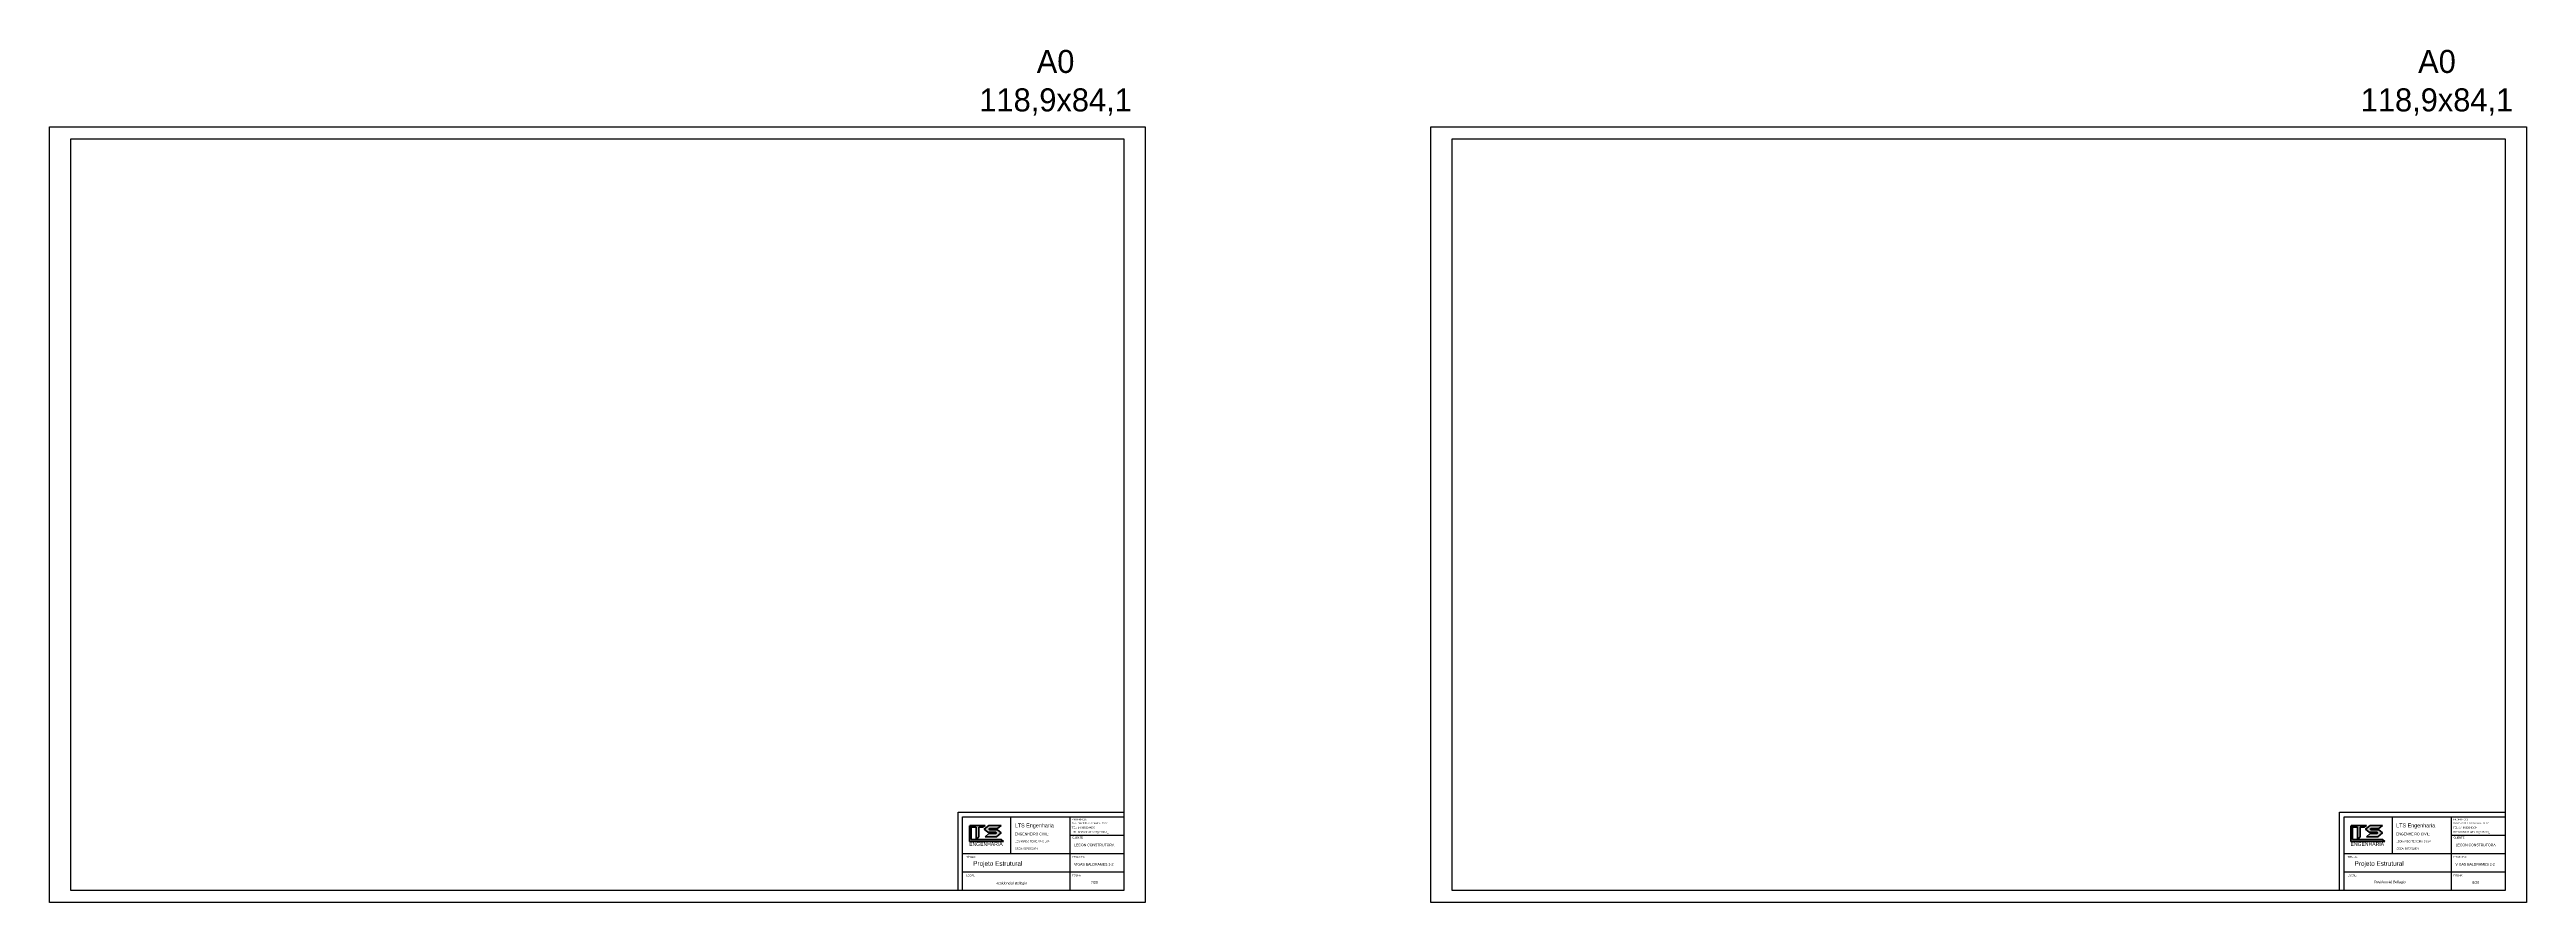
# Model space of a CAD drawing. Header units: millimetres. Extents: x -34 to 951, y -76 to 463.
# Drawn here: x 682.2 to 951, y -76.3 to 16.2 of the extents above; entities that cross this region are included whole.
import ezdxf

# ---------------------------------------------------------------- set-up
doc = ezdxf.new("R2010")
doc.units = ezdxf.units.MM
doc.header["$MEASUREMENT"] = 0

msp = doc.modelspace()

# ---------------------------------------------------------------- hatches: boundary and pattern name
h = msp.add_hatch(color=7)
h.dxf.hatch_style = 1
h.paths.add_polyline_path([(782.231, -68.1635), (782.0634, -68.0294), (782.0634, -69.7049), (785.7496, -69.7049), (785.4983, -69.5039), (782.231, -69.5039)])
h.paths.add_polyline_path([(783.0603, -68.1758), (783.4959, -68.1758), (783.7473, -67.9747), (783.6635, -67.9747), (782.1052, -67.9747), (782.3566, -68.1758), (782.7922, -68.1758), (782.7922, -69.4652), (783.0603, -69.1971)])
h.paths.add_polyline_path([(784.2526, -68.4575), (784.1517, -68.3768), (784.2526, -68.2961), (785.0965, -68.2961), (785.4983, -67.9747), (784.1517, -67.9747), (783.6491, -68.3768), (784.0508, -68.6983), (784.8947, -68.6983), (784.9956, -68.779), (784.8947, -68.8597), (784.1691, -68.8597), (783.7473, -69.1971), (784.9756, -69.1971), (785.4983, -68.779), (785.0965, -68.4575)])
h = msp.add_hatch(color=7)
h.dxf.hatch_style = 1
h.paths.add_polyline_path([(932.1594, -68.1635), (931.9918, -68.0294), (931.9918, -69.7049), (935.678, -69.7049), (935.4267, -69.5039), (932.1594, -69.5039)])
h.paths.add_polyline_path([(932.9887, -68.1758), (933.4243, -68.1758), (933.6757, -67.9747), (933.5919, -67.9747), (932.0337, -67.9747), (932.285, -68.1758), (932.7206, -68.1758), (932.7206, -69.4652), (932.9887, -69.1971)])
h.paths.add_polyline_path([(934.181, -68.4575), (934.0801, -68.3768), (934.181, -68.2961), (935.0249, -68.2961), (935.4267, -67.9747), (934.0801, -67.9747), (933.5775, -68.3768), (933.9793, -68.6983), (934.8231, -68.6983), (934.924, -68.779), (934.8231, -68.8597), (934.0975, -68.8597), (933.6757, -69.1971), (934.904, -69.1971), (935.4267, -68.779), (935.0249, -68.4575)])

# ---------------------------------------------------------------- linework, layer by layer
at = {"color": 7}
for p, q in [((682.2142, 7.7775), (801.1142, 7.7775)), ((682.2142, -76.3225), (682.2142, 7.7775)), ((684.5142, 6.4775), (798.8142, 6.4775)), ((684.5142, -75.0225), (684.5142, 6.4775)), ((798.8142, 6.4775), (798.8142, -75.0225)), ((801.1142, 7.7775), (801.1142, -76.3225)), ((832.1426, 7.7775), (951.0426, 7.7775)), ((832.1426, -76.3225), (832.1426, 7.7775)), ((834.4426, 6.4775), (948.7426, 6.4775)), ((834.4426, -75.0225), (834.4426, 6.4775)), ((948.7426, 6.4775), (948.7426, -75.0225)), ((951.0426, 7.7775), (951.0426, -76.3225)), ((780.8142, -66.5225), (798.8142, -66.5225)), ((780.8142, -67.0225), (780.8142, -66.5225)), ((780.8142, -75.0225), (780.8142, -67.0225)), ((781.3142, -75.0225), (781.3142, -67.0225)), ((781.3142, -67.0225), (798.8142, -67.0225)), ((786.5642, -71.0225), (786.5642, -67.0225)), ((792.9481, -67.0225), (792.9481, -75.0225)), ((798.8142, -67.0225), (798.8142, -75.0225)), ((930.7426, -66.5225), (948.7426, -66.5225)), ((930.7426, -67.0225), (930.7426, -66.5225)), ((930.7426, -75.0225), (930.7426, -67.0225)), ((931.2426, -75.0225), (931.2426, -67.0225)), ((931.2426, -67.0225), (948.7426, -67.0225)), ((936.4926, -71.0225), (936.4926, -67.0225)), ((942.8765, -67.0225), (942.8765, -75.0225)), ((948.7426, -67.0225), (948.7426, -75.0225)), ((782.0634, -68.0294), (782.0634, -69.7049)), ((782.231, -68.1635), (782.0634, -68.0294)), ((782.0634, -68.0294), (782.0634, -69.7049)), ((782.0634, -69.7049), (785.7496, -69.7049)), ((782.1052, -67.9747), (782.3566, -68.1758)), ((783.7473, -67.9747), (782.1052, -67.9747)), ((782.231, -69.5039), (782.231, -68.1635)), ((785.4983, -69.5039), (782.231, -69.5039)), ((782.3566, -68.1758), (782.7922, -68.1758)), ((782.7922, -68.1758), (782.7922, -69.4652)), ((782.7922, -69.4652), (783.0603, -69.1971)), ((783.0603, -69.1971), (783.0603, -68.1758)), ((783.0603, -68.1758), (783.4959, -68.1758)), ((783.4959, -68.1758), (783.7473, -67.9747)), ((784.1517, -67.9747), (783.6491, -68.3768)), ((783.6491, -68.3768), (784.0508, -68.6983)), ((784.1691, -68.8597), (783.7473, -69.1971)), ((783.7473, -69.1971), (784.9756, -69.1971)), ((784.0508, -68.6983), (784.8947, -68.6983)), ((785.4983, -67.9747), (784.1517, -67.9747)), ((784.1517, -68.3768), (784.2526, -68.2961)), ((784.2526, -68.4575), (784.1517, -68.3768)), ((784.8947, -68.8597), (784.1691, -68.8597)), ((784.2526, -68.2961), (785.0965, -68.2961)), ((785.0965, -68.4575), (784.2526, -68.4575)), ((784.8947, -68.6983), (784.9956, -68.779)), ((784.9956, -68.779), (784.8947, -68.8597)), ((784.9756, -69.1971), (785.4983, -68.779)), ((785.0965, -68.2961), (785.4983, -67.9747)), ((785.4983, -68.779), (785.0965, -68.4575)), ((785.7496, -69.7049), (785.4983, -69.5039)), ((792.9481, -69.0225), (798.8142, -69.0225)), ((931.9918, -68.0294), (931.9918, -69.7049)), ((932.1594, -68.1635), (931.9918, -68.0294)), ((931.9918, -68.0294), (931.9918, -69.7049)), ((931.9918, -69.7049), (935.678, -69.7049)), ((932.0337, -67.9747), (932.285, -68.1758)), ((933.6757, -67.9747), (932.0337, -67.9747)), ((932.1594, -69.5039), (932.1594, -68.1635)), ((935.4267, -69.5039), (932.1594, -69.5039)), ((932.285, -68.1758), (932.7206, -68.1758)), ((932.7206, -68.1758), (932.7206, -69.4652)), ((932.7206, -69.4652), (932.9887, -69.1971)), ((932.9887, -69.1971), (932.9887, -68.1758)), ((932.9887, -68.1758), (933.4243, -68.1758)), ((933.4243, -68.1758), (933.6757, -67.9747)), ((934.0801, -67.9747), (933.5775, -68.3768)), ((933.5775, -68.3768), (933.9793, -68.6983)), ((934.0975, -68.8597), (933.6757, -69.1971)), ((933.6757, -69.1971), (934.904, -69.1971)), ((933.9793, -68.6983), (934.8231, -68.6983)), ((935.4267, -67.9747), (934.0801, -67.9747)), ((934.0801, -68.3768), (934.181, -68.2961)), ((934.181, -68.4575), (934.0801, -68.3768)), ((934.8231, -68.8597), (934.0975, -68.8597)), ((934.181, -68.2961), (935.0249, -68.2961)), ((935.0249, -68.4575), (934.181, -68.4575)), ((934.8231, -68.6983), (934.924, -68.779)), ((934.924, -68.779), (934.8231, -68.8597)), ((934.904, -69.1971), (935.4267, -68.779)), ((935.0249, -68.2961), (935.4267, -67.9747)), ((935.4267, -68.779), (935.0249, -68.4575)), ((935.678, -69.7049), (935.4267, -69.5039)), ((942.8765, -69.0225), (948.7426, -69.0225)), ((781.3142, -71.0225), (798.8142, -71.0225)), ((931.2426, -71.0225), (948.7426, -71.0225)), ((798.8142, -75.0225), (684.5142, -75.0225)), ((781.3142, -73.0225), (798.8142, -73.0225)), ((798.8142, -75.0225), (781.3142, -75.0225)), ((798.8142, -75.0225), (781.3142, -75.0225)), ((948.7426, -75.0225), (834.4426, -75.0225)), ((931.2426, -73.0225), (948.7426, -73.0225)), ((948.7426, -75.0225), (931.2426, -75.0225)), ((948.7426, -75.0225), (931.2426, -75.0225)), ((801.1142, -76.3225), (682.2142, -76.3225)), ((951.0426, -76.3225), (832.1426, -76.3225))]:
    msp.add_line(p, q, dxfattribs=at)
for points in [[(782.231, -69.5039), (785.4983, -69.5039), (785.7496, -69.7049), (782.0634, -69.7049), (782.0634, -68.0294), (782.231, -68.1635)], [(782.0634, -69.7049), (785.7496, -69.7049), (785.4983, -69.5039), (782.231, -69.5039), (782.231, -68.1635), (782.0634, -68.0294)], [(782.7922, -68.1758), (782.3566, -68.1758), (782.1052, -67.9747), (783.6635, -67.9747), (783.7473, -67.9747), (783.4959, -68.1758), (783.0603, -68.1758), (783.0603, -69.1971), (782.7922, -69.4652)], [(782.3566, -68.1758), (782.7922, -68.1758), (782.7922, -69.4652), (783.0603, -69.1971), (783.0603, -68.1758), (783.4959, -68.1758), (783.7473, -67.9747), (782.1052, -67.9747)], [(784.1517, -68.3768), (784.2526, -68.2961), (785.0965, -68.2961), (785.4983, -67.9747), (784.1517, -67.9747), (783.6491, -68.3768), (784.0508, -68.6983), (784.8947, -68.6983), (784.9956, -68.779), (784.8947, -68.8597), (784.1691, -68.8597), (783.7473, -69.1971), (784.9756, -69.1971), (785.4983, -68.779), (785.0965, -68.4575), (784.2526, -68.4575), (785.0965, -68.4575), (785.4983, -68.779), (784.9756, -69.1971), (783.7473, -69.1971), (784.1691, -68.8597), (784.8947, -68.8597), (784.9956, -68.779), (784.8947, -68.6983), (784.0508, -68.6983), (783.6491, -68.3768), (784.1517, -67.9747), (785.4983, -67.9747), (785.0965, -68.2961), (784.2526, -68.2961), (784.1517, -68.3768), (784.2526, -68.4575)], [(932.1594, -69.5039), (935.4267, -69.5039), (935.678, -69.7049), (931.9918, -69.7049), (931.9918, -68.0294), (932.1594, -68.1635)], [(931.9918, -69.7049), (935.678, -69.7049), (935.4267, -69.5039), (932.1594, -69.5039), (932.1594, -68.1635), (931.9918, -68.0294)], [(932.7206, -68.1758), (932.285, -68.1758), (932.0337, -67.9747), (933.5919, -67.9747), (933.6757, -67.9747), (933.4243, -68.1758), (932.9887, -68.1758), (932.9887, -69.1971), (932.7206, -69.4652)], [(932.285, -68.1758), (932.7206, -68.1758), (932.7206, -69.4652), (932.9887, -69.1971), (932.9887, -68.1758), (933.4243, -68.1758), (933.6757, -67.9747), (932.0337, -67.9747)], [(934.0801, -68.3768), (934.181, -68.2961), (935.0249, -68.2961), (935.4267, -67.9747), (934.0801, -67.9747), (933.5775, -68.3768), (933.9793, -68.6983), (934.8231, -68.6983), (934.924, -68.779), (934.8231, -68.8597), (934.0975, -68.8597), (933.6757, -69.1971), (934.904, -69.1971), (935.4267, -68.779), (935.0249, -68.4575), (934.181, -68.4575), (935.0249, -68.4575), (935.4267, -68.779), (934.904, -69.1971), (933.6757, -69.1971), (934.0975, -68.8597), (934.8231, -68.8597), (934.924, -68.779), (934.8231, -68.6983), (933.9793, -68.6983), (933.5775, -68.3768), (934.0801, -67.9747), (935.4267, -67.9747), (935.0249, -68.2961), (934.181, -68.2961), (934.0801, -68.3768), (934.181, -68.4575)]]:
    msp.add_lwpolyline(points, close=True, dxfattribs=at)

# ---------------------------------------------------------------- texts
for s, height, p in [('ENGENHARIA', 0.39848, (782.0212, -70.1903)), ('ENGENHEIRO CIVIL:', 0.275339, (786.9752, -69.0404)), ('LTS Engenharia', 0.425339, (786.9705, -68.18)), ('LEONARDO TEIXEIRA SILVA', 0.2, (786.9954, -69.8012)), ('TEL: 14 99838-9009', 0.2, (793.1575, -68.3132)), ('ENDEREÇO:', 0.2, (793.1533, -67.4286)), ('Paulo Prado 1018, Jrd.Campestre-LINS-SP', 0.144994, (793.1764, -67.7805)), ('INSTAGRAM: @lts.engenharia_', 0.2, (793.182, -68.7699)), ('CLIENTE:', 0.2, (793.2076, -69.3935)), ('ENGENHARIA', 0.39848, (931.9496, -70.1903)), ('ENGENHEIRO CIVIL:', 0.275339, (936.9036, -69.0404)), ('LTS Engenharia', 0.425339, (936.899, -68.18)), ('LEONARDO TEIXEIRA SILVA', 0.2, (936.9238, -69.8012)), ('TEL: 14 99838-9009', 0.2, (943.0859, -68.3132)), ('ENDEREÇO:', 0.2, (943.0818, -67.4286)), ('Paulo Prado 1018, Jrd.Campestre-LINS-SP', 0.144994, (943.1048, -67.7805)), ('INSTAGRAM: @lts.engenharia_', 0.2, (943.1104, -68.7699)), ('CLIENTE:', 0.2, (943.136, -69.3935)), ('TÍTULO:', 0.2, (781.711, -71.5013)), ('Projeto Estrutural', 0.5, (782.4615, -72.3518)), ('CREA: 5070932974', 0.2, (786.9964, -70.5883)), ('PRANCHA:', 0.2, (793.2076, -71.4789)), ('VIGAS BALDRAMES 1-2', 0.275339, (793.4135, -72.3281)), ('LECON CONSTRUTORA', 0.275339, (793.4186, -70.2275)), ('TÍTULO:', 0.2, (931.6394, -71.5013)), ('Projeto Estrutural', 0.5, (932.3899, -72.3518)), ('CREA: 5070932974', 0.2, (936.9248, -70.5883)), ('PRANCHA:', 0.2, (943.136, -71.4789)), ('VIGAS BALDRAMES 2-2', 0.275339, (943.3419, -72.3281)), ('LECON CONSTRUTORA', 0.275339, (943.347, -70.2275)), ('LOCAL:', 0.2, (781.711, -73.4911)), ('Residencial Bellagio', 0.275339, (784.8877, -74.3657)), ('FOLHA:', 0.2, (793.2076, -73.4782)), ('7/20', 0.27534, (795.2458, -74.2847)), ('LOCAL:', 0.2, (931.6394, -73.4911)), ('Residencial Bellagio', 0.275339, (934.5026, -74.2344)), ('FOLHA:', 0.2, (943.136, -73.4782)), ('8/20', 0.27534, (945.1742, -74.2847))]:
    msp.add_text(s, height=height, dxfattribs=at).set_placement(p)
at = {"color": 7, "char_height": 2.5, "attachment_point": 1}
for insert in [(782.2092, 16.136), (932.1376, 16.136)]:
    msp.add_mtext_dynamic_manual_height_columns('\\pxqc;A0\\P118,9x84,1', width=18.384127, gutter_width=12.5, heights=[0], dxfattribs=dict(at, insert=insert))

doc.saveas('drawing.dxf')
